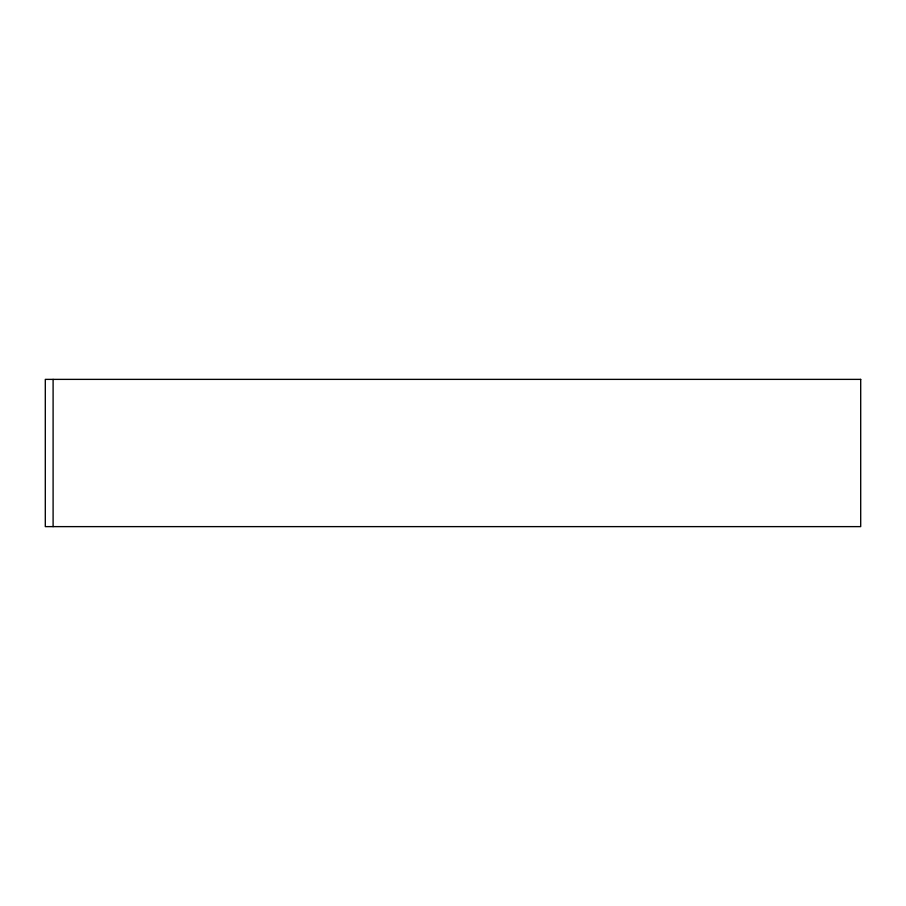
<?xml version="1.0" encoding="UTF-8"?>
<svg xmlns="http://www.w3.org/2000/svg" width="906" height="906" viewBox="0 0 906 906"><rect width="100%" height="100%" fill="white"/><g stroke="black" fill="none" stroke-linecap="round" stroke-linejoin="round"><path stroke-width="1.36" d="M53.103 379.376L53.103 526.624M860.7 379.376L45.3 379.376L45.3 526.624L860.7 526.624L860.7 379.376"/></g></svg>
